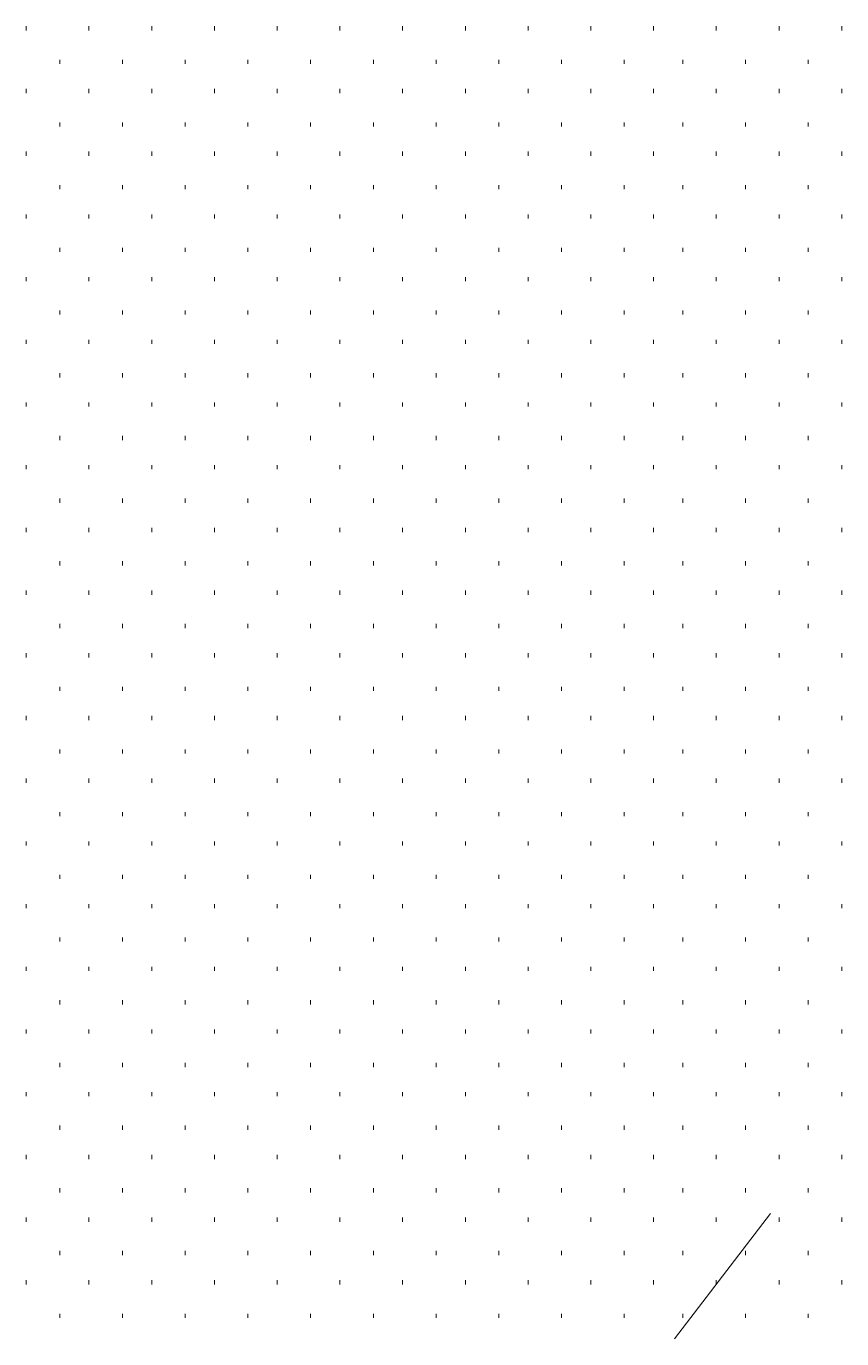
# Model space of a CAD drawing. Header units: inches. Extents: x -6061 to 13621, y -296 to 7483.
# Drawn here: x -5835.64 to -5820.03, y 632.04 to 657.19 of the extents above; entities that cross this region are included whole.
import ezdxf

# ---------------------------------------------------------------- set-up
doc = ezdxf.new("R2010")
doc.units = ezdxf.units.IN
doc.header["$MEASUREMENT"] = 0
doc.layers.get('0').update_dxf_attribs({"linetype": 'CONTINUOUS'})

msp = doc.modelspace()

# ---------------------------------------------------------------- linework, layer by layer
at = {"color": 7, "linetype": 'Continuous', "lineweight": 9, "true_color": 0xffffff}
for p, q in [((-5835.64393, 657.11131), (-5835.64393, 657.1914)), ((-5834.44257, 657.11131), (-5834.44257, 657.1914)), ((-5833.24121, 657.11131), (-5833.24121, 657.1914)), ((-5832.03986, 657.11131), (-5832.03986, 657.1914)), ((-5830.8385, 657.11131), (-5830.8385, 657.1914)), ((-5829.63714, 657.11131), (-5829.63714, 657.1914)), ((-5828.43578, 657.11131), (-5828.43578, 657.1914)), ((-5827.23443, 657.11131), (-5827.23443, 657.1914)), ((-5826.03307, 657.11131), (-5826.03307, 657.1914)), ((-5824.83171, 657.11131), (-5824.83171, 657.1914)), ((-5823.63035, 657.11131), (-5823.63035, 657.1914)), ((-5822.429, 657.11131), (-5822.429, 657.1914)), ((-5821.22764, 657.11131), (-5821.22764, 657.1914)), ((-5820.02628, 657.11131), (-5820.02628, 657.1914)), ((-5835.0032, 656.47059), (-5835.0032, 656.55068)), ((-5833.80185, 656.47059), (-5833.80185, 656.55068)), ((-5832.60049, 656.47059), (-5832.60049, 656.55068)), ((-5831.39913, 656.47059), (-5831.39913, 656.55068)), ((-5830.19777, 656.47059), (-5830.19777, 656.55068)), ((-5828.99642, 656.47059), (-5828.99642, 656.55068)), ((-5827.79506, 656.47059), (-5827.79506, 656.55068)), ((-5826.5937, 656.47059), (-5826.5937, 656.55068)), ((-5825.39234, 656.47059), (-5825.39234, 656.55068)), ((-5824.19099, 656.47059), (-5824.19099, 656.55068)), ((-5823.06972, 656.47059), (-5823.06972, 656.55068)), ((-5821.86836, 656.47059), (-5821.86836, 656.55068)), ((-5820.667, 656.47059), (-5820.667, 656.55068)), ((-5835.64393, 655.90995), (-5835.64393, 655.99005)), ((-5834.44257, 655.90995), (-5834.44257, 655.99005)), ((-5833.24121, 655.90995), (-5833.24121, 655.99005)), ((-5832.03986, 655.90995), (-5832.03986, 655.99005)), ((-5830.8385, 655.90995), (-5830.8385, 655.99005)), ((-5829.63714, 655.90995), (-5829.63714, 655.99005)), ((-5828.43578, 655.90995), (-5828.43578, 655.99005)), ((-5827.23443, 655.90995), (-5827.23443, 655.99005)), ((-5826.03307, 655.90995), (-5826.03307, 655.99005)), ((-5824.83171, 655.90995), (-5824.83171, 655.99005)), ((-5823.63035, 655.90995), (-5823.63035, 655.99005)), ((-5822.429, 655.90995), (-5822.429, 655.99005)), ((-5821.22764, 655.90995), (-5821.22764, 655.99005)), ((-5820.02628, 655.90995), (-5820.02628, 655.99005)), ((-5835.0032, 655.26923), (-5835.0032, 655.34932)), ((-5833.80185, 655.26923), (-5833.80185, 655.34932)), ((-5832.60049, 655.26923), (-5832.60049, 655.34932)), ((-5831.39913, 655.26923), (-5831.39913, 655.34932)), ((-5830.19777, 655.26923), (-5830.19777, 655.34932)), ((-5828.99642, 655.26923), (-5828.99642, 655.34932)), ((-5827.79506, 655.26923), (-5827.79506, 655.34932)), ((-5826.5937, 655.26923), (-5826.5937, 655.34932)), ((-5825.39234, 655.26923), (-5825.39234, 655.34932)), ((-5824.19099, 655.26923), (-5824.19099, 655.34932)), ((-5823.06972, 655.26923), (-5823.06972, 655.34932)), ((-5821.86836, 655.26923), (-5821.86836, 655.34932)), ((-5820.667, 655.26923), (-5820.667, 655.34932)), ((-5835.64393, 654.7086), (-5835.64393, 654.78869)), ((-5834.44257, 654.7086), (-5834.44257, 654.78869)), ((-5833.24121, 654.7086), (-5833.24121, 654.78869)), ((-5832.03986, 654.7086), (-5832.03986, 654.78869)), ((-5830.8385, 654.7086), (-5830.8385, 654.78869)), ((-5829.63714, 654.7086), (-5829.63714, 654.78869)), ((-5828.43578, 654.7086), (-5828.43578, 654.78869)), ((-5827.23443, 654.7086), (-5827.23443, 654.78869)), ((-5826.03307, 654.7086), (-5826.03307, 654.78869)), ((-5824.83171, 654.7086), (-5824.83171, 654.78869)), ((-5823.63035, 654.7086), (-5823.63035, 654.78869)), ((-5822.429, 654.7086), (-5822.429, 654.78869)), ((-5821.22764, 654.7086), (-5821.22764, 654.78869)), ((-5820.02628, 654.7086), (-5820.02628, 654.78869)), ((-5835.0032, 654.06787), (-5835.0032, 654.14796)), ((-5833.80185, 654.06787), (-5833.80185, 654.14796)), ((-5832.60049, 654.06787), (-5832.60049, 654.14796)), ((-5831.39913, 654.06787), (-5831.39913, 654.14796)), ((-5830.19777, 654.06787), (-5830.19777, 654.14796)), ((-5828.99642, 654.06787), (-5828.99642, 654.14796)), ((-5827.79506, 654.06787), (-5827.79506, 654.14796)), ((-5826.5937, 654.06787), (-5826.5937, 654.14796)), ((-5825.39234, 654.06787), (-5825.39234, 654.14796)), ((-5824.19099, 654.06787), (-5824.19099, 654.14796)), ((-5823.06972, 654.06787), (-5823.06972, 654.14796)), ((-5821.86836, 654.06787), (-5821.86836, 654.14796)), ((-5820.667, 654.06787), (-5820.667, 654.14796)), ((-5835.64393, 653.50724), (-5835.64393, 653.58733)), ((-5834.44257, 653.50724), (-5834.44257, 653.58733)), ((-5833.24121, 653.50724), (-5833.24121, 653.58733)), ((-5832.03986, 653.50724), (-5832.03986, 653.58733)), ((-5830.8385, 653.50724), (-5830.8385, 653.58733)), ((-5829.63714, 653.50724), (-5829.63714, 653.58733)), ((-5828.43578, 653.50724), (-5828.43578, 653.58733)), ((-5827.23443, 653.50724), (-5827.23443, 653.58733)), ((-5826.03307, 653.50724), (-5826.03307, 653.58733)), ((-5824.83171, 653.50724), (-5824.83171, 653.58733)), ((-5823.63035, 653.50724), (-5823.63035, 653.58733)), ((-5822.429, 653.50724), (-5822.429, 653.58733)), ((-5821.22764, 653.50724), (-5821.22764, 653.58733)), ((-5820.02628, 653.50724), (-5820.02628, 653.58733)), ((-5835.0032, 652.86652), (-5835.0032, 652.94661)), ((-5833.80185, 652.86652), (-5833.80185, 652.94661)), ((-5832.60049, 652.86652), (-5832.60049, 652.94661)), ((-5831.39913, 652.86652), (-5831.39913, 652.94661)), ((-5830.19777, 652.86652), (-5830.19777, 652.94661)), ((-5828.99642, 652.86652), (-5828.99642, 652.94661)), ((-5827.79506, 652.86652), (-5827.79506, 652.94661)), ((-5826.5937, 652.86652), (-5826.5937, 652.94661)), ((-5825.39234, 652.86652), (-5825.39234, 652.94661)), ((-5824.19099, 652.86652), (-5824.19099, 652.94661)), ((-5823.06972, 652.86652), (-5823.06972, 652.94661)), ((-5821.86836, 652.86652), (-5821.86836, 652.94661)), ((-5820.667, 652.86652), (-5820.667, 652.94661)), ((-5835.64393, 652.30588), (-5835.64393, 652.38597)), ((-5834.44257, 652.30588), (-5834.44257, 652.38597)), ((-5833.24121, 652.30588), (-5833.24121, 652.38597)), ((-5832.03986, 652.30588), (-5832.03986, 652.38597)), ((-5830.8385, 652.30588), (-5830.8385, 652.38597)), ((-5829.63714, 652.30588), (-5829.63714, 652.38597)), ((-5828.43578, 652.30588), (-5828.43578, 652.38597)), ((-5827.23443, 652.30588), (-5827.23443, 652.38597)), ((-5826.03307, 652.30588), (-5826.03307, 652.38597)), ((-5824.83171, 652.30588), (-5824.83171, 652.38597)), ((-5823.63035, 652.30588), (-5823.63035, 652.38597)), ((-5822.429, 652.30588), (-5822.429, 652.38597)), ((-5821.22764, 652.30588), (-5821.22764, 652.38597)), ((-5820.02628, 652.30588), (-5820.02628, 652.38597)), ((-5835.0032, 651.66516), (-5835.0032, 651.74525)), ((-5833.80185, 651.66516), (-5833.80185, 651.74525)), ((-5832.60049, 651.66516), (-5832.60049, 651.74525)), ((-5831.39913, 651.66516), (-5831.39913, 651.74525)), ((-5830.19777, 651.66516), (-5830.19777, 651.74525)), ((-5828.99642, 651.66516), (-5828.99642, 651.74525)), ((-5827.79506, 651.66516), (-5827.79506, 651.74525)), ((-5826.5937, 651.66516), (-5826.5937, 651.74525)), ((-5825.39234, 651.66516), (-5825.39234, 651.74525)), ((-5824.19099, 651.66516), (-5824.19099, 651.74525)), ((-5823.06972, 651.66516), (-5823.06972, 651.74525)), ((-5821.86836, 651.66516), (-5821.86836, 651.74525)), ((-5820.667, 651.66516), (-5820.667, 651.74525)), ((-5835.64393, 651.10452), (-5835.64393, 651.18462)), ((-5834.44257, 651.10452), (-5834.44257, 651.18462)), ((-5833.24121, 651.10452), (-5833.24121, 651.18462)), ((-5832.03986, 651.10452), (-5832.03986, 651.18462)), ((-5830.8385, 651.10452), (-5830.8385, 651.18462)), ((-5829.63714, 651.10452), (-5829.63714, 651.18462)), ((-5828.43578, 651.10452), (-5828.43578, 651.18462)), ((-5827.23443, 651.10452), (-5827.23443, 651.18462)), ((-5826.03307, 651.10452), (-5826.03307, 651.18462)), ((-5824.83171, 651.10452), (-5824.83171, 651.18462)), ((-5823.63035, 651.10452), (-5823.63035, 651.18462)), ((-5822.429, 651.10452), (-5822.429, 651.18462)), ((-5821.22764, 651.10452), (-5821.22764, 651.18462)), ((-5820.02628, 651.10452), (-5820.02628, 651.18462)), ((-5835.0032, 650.4638), (-5835.0032, 650.54389)), ((-5833.80185, 650.4638), (-5833.80185, 650.54389)), ((-5832.60049, 650.4638), (-5832.60049, 650.54389)), ((-5831.39913, 650.4638), (-5831.39913, 650.54389)), ((-5830.19777, 650.4638), (-5830.19777, 650.54389)), ((-5828.99642, 650.4638), (-5828.99642, 650.54389)), ((-5827.79506, 650.4638), (-5827.79506, 650.54389)), ((-5826.5937, 650.4638), (-5826.5937, 650.54389)), ((-5825.39234, 650.4638), (-5825.39234, 650.54389)), ((-5824.19099, 650.4638), (-5824.19099, 650.54389)), ((-5823.06972, 650.4638), (-5823.06972, 650.54389)), ((-5821.86836, 650.4638), (-5821.86836, 650.54389)), ((-5820.667, 650.4638), (-5820.667, 650.54389)), ((-5835.64393, 649.90317), (-5835.64393, 649.98326)), ((-5834.44257, 649.90317), (-5834.44257, 649.98326)), ((-5833.24121, 649.90317), (-5833.24121, 649.98326)), ((-5832.03986, 649.90317), (-5832.03986, 649.98326)), ((-5830.8385, 649.90317), (-5830.8385, 649.98326)), ((-5829.63714, 649.90317), (-5829.63714, 649.98326)), ((-5828.43578, 649.90317), (-5828.43578, 649.98326)), ((-5827.23443, 649.90317), (-5827.23443, 649.98326)), ((-5826.03307, 649.90317), (-5826.03307, 649.98326)), ((-5824.83171, 649.90317), (-5824.83171, 649.98326)), ((-5823.63035, 649.90317), (-5823.63035, 649.98326)), ((-5822.429, 649.90317), (-5822.429, 649.98326)), ((-5821.22764, 649.90317), (-5821.22764, 649.98326)), ((-5820.02628, 649.90317), (-5820.02628, 649.98326)), ((-5835.0032, 649.26244), (-5835.0032, 649.34253)), ((-5833.80185, 649.26244), (-5833.80185, 649.34253)), ((-5832.60049, 649.26244), (-5832.60049, 649.34253)), ((-5831.39913, 649.26244), (-5831.39913, 649.34253)), ((-5830.19777, 649.26244), (-5830.19777, 649.34253)), ((-5828.99642, 649.26244), (-5828.99642, 649.34253)), ((-5827.79506, 649.26244), (-5827.79506, 649.34253)), ((-5826.5937, 649.26244), (-5826.5937, 649.34253)), ((-5825.39234, 649.26244), (-5825.39234, 649.34253)), ((-5824.19099, 649.26244), (-5824.19099, 649.34253)), ((-5823.06972, 649.26244), (-5823.06972, 649.34253)), ((-5821.86836, 649.26244), (-5821.86836, 649.34253)), ((-5820.667, 649.26244), (-5820.667, 649.34253)), ((-5835.64393, 648.70181), (-5835.64393, 648.7819)), ((-5834.44257, 648.70181), (-5834.44257, 648.7819)), ((-5833.24121, 648.70181), (-5833.24121, 648.7819)), ((-5832.03986, 648.70181), (-5832.03986, 648.7819)), ((-5830.8385, 648.70181), (-5830.8385, 648.7819)), ((-5829.63714, 648.70181), (-5829.63714, 648.7819)), ((-5828.43578, 648.70181), (-5828.43578, 648.7819)), ((-5827.23443, 648.70181), (-5827.23443, 648.7819)), ((-5826.03307, 648.70181), (-5826.03307, 648.7819)), ((-5824.83171, 648.70181), (-5824.83171, 648.7819)), ((-5823.63035, 648.70181), (-5823.63035, 648.7819)), ((-5822.429, 648.70181), (-5822.429, 648.7819)), ((-5821.22764, 648.70181), (-5821.22764, 648.7819)), ((-5820.02628, 648.70181), (-5820.02628, 648.7819)), ((-5835.0032, 648.06109), (-5835.0032, 648.14118)), ((-5833.80185, 648.06109), (-5833.80185, 648.14118)), ((-5832.60049, 648.06109), (-5832.60049, 648.14118)), ((-5831.39913, 648.06109), (-5831.39913, 648.14118)), ((-5830.19777, 648.06109), (-5830.19777, 648.14118)), ((-5828.99642, 648.06109), (-5828.99642, 648.14118)), ((-5827.79506, 648.06109), (-5827.79506, 648.14118)), ((-5826.5937, 648.06109), (-5826.5937, 648.14118)), ((-5825.39234, 648.06109), (-5825.39234, 648.14118)), ((-5824.19099, 648.06109), (-5824.19099, 648.14118)), ((-5823.06972, 648.06109), (-5823.06972, 648.14118)), ((-5821.86836, 648.06109), (-5821.86836, 648.14118)), ((-5820.667, 648.06109), (-5820.667, 648.14118)), ((-5835.64393, 647.50045), (-5835.64393, 647.58054)), ((-5834.44257, 647.50045), (-5834.44257, 647.58054)), ((-5833.24121, 647.50045), (-5833.24121, 647.58054)), ((-5832.03986, 647.50045), (-5832.03986, 647.58054)), ((-5830.8385, 647.50045), (-5830.8385, 647.58054)), ((-5829.63714, 647.50045), (-5829.63714, 647.58054)), ((-5828.43578, 647.50045), (-5828.43578, 647.58054)), ((-5827.23443, 647.50045), (-5827.23443, 647.58054)), ((-5826.03307, 647.50045), (-5826.03307, 647.58054)), ((-5824.83171, 647.50045), (-5824.83171, 647.58054)), ((-5823.63035, 647.50045), (-5823.63035, 647.58054)), ((-5822.429, 647.50045), (-5822.429, 647.58054)), ((-5821.22764, 647.50045), (-5821.22764, 647.58054)), ((-5820.02628, 647.50045), (-5820.02628, 647.58054)), ((-5835.0032, 646.85973), (-5835.0032, 646.93982)), ((-5833.80185, 646.85973), (-5833.80185, 646.93982)), ((-5832.60049, 646.85973), (-5832.60049, 646.93982)), ((-5831.39913, 646.85973), (-5831.39913, 646.93982)), ((-5830.19777, 646.85973), (-5830.19777, 646.93982)), ((-5828.99642, 646.85973), (-5828.99642, 646.93982)), ((-5827.79506, 646.85973), (-5827.79506, 646.93982)), ((-5826.5937, 646.85973), (-5826.5937, 646.93982)), ((-5825.39234, 646.85973), (-5825.39234, 646.93982)), ((-5824.19099, 646.85973), (-5824.19099, 646.93982)), ((-5823.06972, 646.85973), (-5823.06972, 646.93982)), ((-5821.86836, 646.85973), (-5821.86836, 646.93982)), ((-5820.667, 646.85973), (-5820.667, 646.93982)), ((-5835.64393, 646.29909), (-5835.64393, 646.37919)), ((-5834.44257, 646.29909), (-5834.44257, 646.37919)), ((-5833.24121, 646.29909), (-5833.24121, 646.37919)), ((-5832.03986, 646.29909), (-5832.03986, 646.37919)), ((-5830.8385, 646.29909), (-5830.8385, 646.37919)), ((-5829.63714, 646.29909), (-5829.63714, 646.37919)), ((-5828.43578, 646.29909), (-5828.43578, 646.37919)), ((-5827.23443, 646.29909), (-5827.23443, 646.37919)), ((-5826.03307, 646.29909), (-5826.03307, 646.37919)), ((-5824.83171, 646.29909), (-5824.83171, 646.37919)), ((-5823.63035, 646.29909), (-5823.63035, 646.37919)), ((-5822.429, 646.29909), (-5822.429, 646.37919)), ((-5821.22764, 646.29909), (-5821.22764, 646.37919)), ((-5820.02628, 646.29909), (-5820.02628, 646.37919)), ((-5835.0032, 645.65837), (-5835.0032, 645.73846)), ((-5833.80185, 645.65837), (-5833.80185, 645.73846)), ((-5832.60049, 645.65837), (-5832.60049, 645.73846)), ((-5831.39913, 645.65837), (-5831.39913, 645.73846)), ((-5830.19777, 645.65837), (-5830.19777, 645.73846)), ((-5828.99642, 645.65837), (-5828.99642, 645.73846)), ((-5827.79506, 645.65837), (-5827.79506, 645.73846)), ((-5826.5937, 645.65837), (-5826.5937, 645.73846)), ((-5825.39234, 645.65837), (-5825.39234, 645.73846)), ((-5824.19099, 645.65837), (-5824.19099, 645.73846)), ((-5823.06972, 645.65837), (-5823.06972, 645.73846)), ((-5821.86836, 645.65837), (-5821.86836, 645.73846)), ((-5820.667, 645.65837), (-5820.667, 645.73846)), ((-5835.64393, 645.09774), (-5835.64393, 645.17783)), ((-5834.44257, 645.09774), (-5834.44257, 645.17783)), ((-5833.24121, 645.09774), (-5833.24121, 645.17783)), ((-5832.03986, 645.09774), (-5832.03986, 645.17783)), ((-5830.8385, 645.09774), (-5830.8385, 645.17783)), ((-5829.63714, 645.09774), (-5829.63714, 645.17783)), ((-5828.43578, 645.09774), (-5828.43578, 645.17783)), ((-5827.23443, 645.09774), (-5827.23443, 645.17783)), ((-5826.03307, 645.09774), (-5826.03307, 645.17783)), ((-5824.83171, 645.09774), (-5824.83171, 645.17783)), ((-5823.63035, 645.09774), (-5823.63035, 645.17783)), ((-5822.429, 645.09774), (-5822.429, 645.17783)), ((-5821.22764, 645.09774), (-5821.22764, 645.17783)), ((-5820.02628, 645.09774), (-5820.02628, 645.17783)), ((-5835.0032, 644.45701), (-5835.0032, 644.5371)), ((-5833.80185, 644.45701), (-5833.80185, 644.5371)), ((-5832.60049, 644.45701), (-5832.60049, 644.5371)), ((-5831.39913, 644.45701), (-5831.39913, 644.5371)), ((-5830.19777, 644.45701), (-5830.19777, 644.5371)), ((-5828.99642, 644.45701), (-5828.99642, 644.5371)), ((-5827.79506, 644.45701), (-5827.79506, 644.5371)), ((-5826.5937, 644.45701), (-5826.5937, 644.5371)), ((-5825.39234, 644.45701), (-5825.39234, 644.5371)), ((-5824.19099, 644.45701), (-5824.19099, 644.5371)), ((-5823.06972, 644.45701), (-5823.06972, 644.5371)), ((-5821.86836, 644.45701), (-5821.86836, 644.5371)), ((-5820.667, 644.45701), (-5820.667, 644.5371)), ((-5835.64393, 643.89638), (-5835.64393, 643.97647)), ((-5834.44257, 643.89638), (-5834.44257, 643.97647)), ((-5833.24121, 643.89638), (-5833.24121, 643.97647)), ((-5832.03986, 643.89638), (-5832.03986, 643.97647)), ((-5830.8385, 643.89638), (-5830.8385, 643.97647)), ((-5829.63714, 643.89638), (-5829.63714, 643.97647)), ((-5828.43578, 643.89638), (-5828.43578, 643.97647)), ((-5827.23443, 643.89638), (-5827.23443, 643.97647)), ((-5826.03307, 643.89638), (-5826.03307, 643.97647)), ((-5824.83171, 643.89638), (-5824.83171, 643.97647)), ((-5823.63035, 643.89638), (-5823.63035, 643.97647)), ((-5822.429, 643.89638), (-5822.429, 643.97647)), ((-5821.22764, 643.89638), (-5821.22764, 643.97647)), ((-5820.02628, 643.89638), (-5820.02628, 643.97647)), ((-5835.0032, 643.25566), (-5835.0032, 643.33575)), ((-5833.80185, 643.25566), (-5833.80185, 643.33575)), ((-5832.60049, 643.25566), (-5832.60049, 643.33575)), ((-5831.39913, 643.25566), (-5831.39913, 643.33575)), ((-5830.19777, 643.25566), (-5830.19777, 643.33575)), ((-5828.99642, 643.25566), (-5828.99642, 643.33575)), ((-5827.79506, 643.25566), (-5827.79506, 643.33575)), ((-5826.5937, 643.25566), (-5826.5937, 643.33575)), ((-5825.39234, 643.25566), (-5825.39234, 643.33575)), ((-5824.19099, 643.25566), (-5824.19099, 643.33575)), ((-5823.06972, 643.25566), (-5823.06972, 643.33575)), ((-5821.86836, 643.25566), (-5821.86836, 643.33575)), ((-5820.667, 643.25566), (-5820.667, 643.33575)), ((-5835.64393, 642.69502), (-5835.64393, 642.77511)), ((-5834.44257, 642.69502), (-5834.44257, 642.77511)), ((-5833.24121, 642.69502), (-5833.24121, 642.77511)), ((-5832.03986, 642.69502), (-5832.03986, 642.77511)), ((-5830.8385, 642.69502), (-5830.8385, 642.77511)), ((-5829.63714, 642.69502), (-5829.63714, 642.77511)), ((-5828.43578, 642.69502), (-5828.43578, 642.77511)), ((-5827.23443, 642.69502), (-5827.23443, 642.77511)), ((-5826.03307, 642.69502), (-5826.03307, 642.77511)), ((-5824.83171, 642.69502), (-5824.83171, 642.77511)), ((-5823.63035, 642.69502), (-5823.63035, 642.77511)), ((-5822.429, 642.69502), (-5822.429, 642.77511)), ((-5821.22764, 642.69502), (-5821.22764, 642.77511)), ((-5820.02628, 642.69502), (-5820.02628, 642.77511)), ((-5835.0032, 642.0543), (-5835.0032, 642.13439)), ((-5833.80185, 642.0543), (-5833.80185, 642.13439)), ((-5832.60049, 642.0543), (-5832.60049, 642.13439)), ((-5831.39913, 642.0543), (-5831.39913, 642.13439)), ((-5830.19777, 642.0543), (-5830.19777, 642.13439)), ((-5828.99642, 642.0543), (-5828.99642, 642.13439)), ((-5827.79506, 642.0543), (-5827.79506, 642.13439)), ((-5826.5937, 642.0543), (-5826.5937, 642.13439)), ((-5825.39234, 642.0543), (-5825.39234, 642.13439)), ((-5824.19099, 642.0543), (-5824.19099, 642.13439)), ((-5823.06972, 642.0543), (-5823.06972, 642.13439)), ((-5821.86836, 642.0543), (-5821.86836, 642.13439)), ((-5820.667, 642.0543), (-5820.667, 642.13439)), ((-5835.64393, 641.49366), (-5835.64393, 641.57376)), ((-5834.44257, 641.49366), (-5834.44257, 641.57376)), ((-5833.24121, 641.49366), (-5833.24121, 641.57376)), ((-5832.03986, 641.49366), (-5832.03986, 641.57376)), ((-5830.8385, 641.49366), (-5830.8385, 641.57376)), ((-5829.63714, 641.49366), (-5829.63714, 641.57376)), ((-5828.43578, 641.49366), (-5828.43578, 641.57376)), ((-5827.23443, 641.49366), (-5827.23443, 641.57376)), ((-5826.03307, 641.49366), (-5826.03307, 641.57376)), ((-5824.83171, 641.49366), (-5824.83171, 641.57376)), ((-5823.63035, 641.49366), (-5823.63035, 641.57376)), ((-5822.429, 641.49366), (-5822.429, 641.57376)), ((-5821.22764, 641.49366), (-5821.22764, 641.57376)), ((-5820.02628, 641.49366), (-5820.02628, 641.57376)), ((-5835.0032, 640.85294), (-5835.0032, 640.93303)), ((-5833.80185, 640.85294), (-5833.80185, 640.93303)), ((-5832.60049, 640.85294), (-5832.60049, 640.93303)), ((-5831.39913, 640.85294), (-5831.39913, 640.93303)), ((-5830.19777, 640.85294), (-5830.19777, 640.93303)), ((-5828.99642, 640.85294), (-5828.99642, 640.93303)), ((-5827.79506, 640.85294), (-5827.79506, 640.93303)), ((-5826.5937, 640.85294), (-5826.5937, 640.93303)), ((-5825.39234, 640.85294), (-5825.39234, 640.93303)), ((-5824.19099, 640.85294), (-5824.19099, 640.93303)), ((-5823.06972, 640.85294), (-5823.06972, 640.93303)), ((-5821.86836, 640.85294), (-5821.86836, 640.93303)), ((-5820.667, 640.85294), (-5820.667, 640.93303)), ((-5835.64393, 640.29231), (-5835.64393, 640.3724)), ((-5834.44257, 640.29231), (-5834.44257, 640.3724)), ((-5833.24121, 640.29231), (-5833.24121, 640.3724)), ((-5832.03986, 640.29231), (-5832.03986, 640.3724)), ((-5830.8385, 640.29231), (-5830.8385, 640.3724)), ((-5829.63714, 640.29231), (-5829.63714, 640.3724)), ((-5828.43578, 640.29231), (-5828.43578, 640.3724)), ((-5827.23443, 640.29231), (-5827.23443, 640.3724)), ((-5826.03307, 640.29231), (-5826.03307, 640.3724)), ((-5824.83171, 640.29231), (-5824.83171, 640.3724)), ((-5823.63035, 640.29231), (-5823.63035, 640.3724)), ((-5822.429, 640.29231), (-5822.429, 640.3724)), ((-5821.22764, 640.29231), (-5821.22764, 640.3724)), ((-5820.02628, 640.29231), (-5820.02628, 640.3724)), ((-5835.0032, 639.65158), (-5835.0032, 639.73167)), ((-5833.80185, 639.65158), (-5833.80185, 639.73167)), ((-5832.60049, 639.65158), (-5832.60049, 639.73167)), ((-5831.39913, 639.65158), (-5831.39913, 639.73167)), ((-5830.19777, 639.65158), (-5830.19777, 639.73167)), ((-5828.99642, 639.65158), (-5828.99642, 639.73167)), ((-5827.79506, 639.65158), (-5827.79506, 639.73167)), ((-5826.5937, 639.65158), (-5826.5937, 639.73167)), ((-5825.39234, 639.65158), (-5825.39234, 639.73167)), ((-5824.19099, 639.65158), (-5824.19099, 639.73167)), ((-5823.06972, 639.65158), (-5823.06972, 639.73167)), ((-5821.86836, 639.65158), (-5821.86836, 639.73167)), ((-5820.667, 639.65158), (-5820.667, 639.73167)), ((-5835.64393, 639.09095), (-5835.64393, 639.17104)), ((-5834.44257, 639.09095), (-5834.44257, 639.17104)), ((-5833.24121, 639.09095), (-5833.24121, 639.17104)), ((-5832.03986, 639.09095), (-5832.03986, 639.17104)), ((-5830.8385, 639.09095), (-5830.8385, 639.17104)), ((-5829.63714, 639.09095), (-5829.63714, 639.17104)), ((-5828.43578, 639.09095), (-5828.43578, 639.17104)), ((-5827.23443, 639.09095), (-5827.23443, 639.17104)), ((-5826.03307, 639.09095), (-5826.03307, 639.17104)), ((-5824.83171, 639.09095), (-5824.83171, 639.17104)), ((-5823.63035, 639.09095), (-5823.63035, 639.17104)), ((-5822.429, 639.09095), (-5822.429, 639.17104)), ((-5821.22764, 639.09095), (-5821.22764, 639.17104)), ((-5820.02628, 639.09095), (-5820.02628, 639.17104)), ((-5835.0032, 638.45023), (-5835.0032, 638.53032)), ((-5833.80185, 638.45023), (-5833.80185, 638.53032)), ((-5832.60049, 638.45023), (-5832.60049, 638.53032)), ((-5831.39913, 638.45023), (-5831.39913, 638.53032)), ((-5830.19777, 638.45023), (-5830.19777, 638.53032)), ((-5828.99642, 638.45023), (-5828.99642, 638.53032)), ((-5827.79506, 638.45023), (-5827.79506, 638.53032)), ((-5826.5937, 638.45023), (-5826.5937, 638.53032)), ((-5825.39234, 638.45023), (-5825.39234, 638.53032)), ((-5824.19099, 638.45023), (-5824.19099, 638.53032)), ((-5823.06972, 638.45023), (-5823.06972, 638.53032)), ((-5821.86836, 638.45023), (-5821.86836, 638.53032)), ((-5820.667, 638.45023), (-5820.667, 638.53032)), ((-5835.64393, 637.88959), (-5835.64393, 637.96968)), ((-5834.44257, 637.88959), (-5834.44257, 637.96968)), ((-5833.24121, 637.88959), (-5833.24121, 637.96968)), ((-5832.03986, 637.88959), (-5832.03986, 637.96968)), ((-5830.8385, 637.88959), (-5830.8385, 637.96968)), ((-5829.63714, 637.88959), (-5829.63714, 637.96968)), ((-5828.43578, 637.88959), (-5828.43578, 637.96968)), ((-5827.23443, 637.88959), (-5827.23443, 637.96968)), ((-5826.03307, 637.88959), (-5826.03307, 637.96968)), ((-5824.83171, 637.88959), (-5824.83171, 637.96968)), ((-5823.63035, 637.88959), (-5823.63035, 637.96968)), ((-5822.429, 637.88959), (-5822.429, 637.96968)), ((-5821.22764, 637.88959), (-5821.22764, 637.96968)), ((-5820.02628, 637.88959), (-5820.02628, 637.96968)), ((-5835.0032, 637.24887), (-5835.0032, 637.32896)), ((-5833.80185, 637.24887), (-5833.80185, 637.32896)), ((-5832.60049, 637.24887), (-5832.60049, 637.32896)), ((-5831.39913, 637.24887), (-5831.39913, 637.32896)), ((-5830.19777, 637.24887), (-5830.19777, 637.32896)), ((-5828.99642, 637.24887), (-5828.99642, 637.32896)), ((-5827.79506, 637.24887), (-5827.79506, 637.32896)), ((-5826.5937, 637.24887), (-5826.5937, 637.32896)), ((-5825.39234, 637.24887), (-5825.39234, 637.32896)), ((-5824.19099, 637.24887), (-5824.19099, 637.32896)), ((-5823.06972, 637.24887), (-5823.06972, 637.32896)), ((-5821.86836, 637.24887), (-5821.86836, 637.32896)), ((-5820.667, 637.24887), (-5820.667, 637.32896)), ((-5835.64393, 636.68824), (-5835.64393, 636.76833)), ((-5834.44257, 636.68824), (-5834.44257, 636.76833)), ((-5833.24121, 636.68824), (-5833.24121, 636.76833)), ((-5832.03986, 636.68824), (-5832.03986, 636.76833)), ((-5830.8385, 636.68824), (-5830.8385, 636.76833)), ((-5829.63714, 636.68824), (-5829.63714, 636.76833)), ((-5828.43578, 636.68824), (-5828.43578, 636.76833)), ((-5827.23443, 636.68824), (-5827.23443, 636.76833)), ((-5826.03307, 636.68824), (-5826.03307, 636.76833)), ((-5824.83171, 636.68824), (-5824.83171, 636.76833)), ((-5823.63035, 636.68824), (-5823.63035, 636.76833)), ((-5822.429, 636.68824), (-5822.429, 636.76833)), ((-5821.22764, 636.68824), (-5821.22764, 636.76833)), ((-5820.02628, 636.68824), (-5820.02628, 636.76833)), ((-5835.0032, 636.04751), (-5835.0032, 636.1276)), ((-5833.80185, 636.04751), (-5833.80185, 636.1276)), ((-5832.60049, 636.04751), (-5832.60049, 636.1276)), ((-5831.39913, 636.04751), (-5831.39913, 636.1276)), ((-5830.19777, 636.04751), (-5830.19777, 636.1276)), ((-5828.99642, 636.04751), (-5828.99642, 636.1276)), ((-5827.79506, 636.04751), (-5827.79506, 636.1276)), ((-5826.5937, 636.04751), (-5826.5937, 636.1276)), ((-5825.39234, 636.04751), (-5825.39234, 636.1276)), ((-5824.19099, 636.04751), (-5824.19099, 636.1276)), ((-5823.06972, 636.04751), (-5823.06972, 636.1276)), ((-5821.86836, 636.04751), (-5821.86836, 636.1276)), ((-5820.667, 636.04751), (-5820.667, 636.1276)), ((-5835.64393, 635.48688), (-5835.64393, 635.56697)), ((-5834.44257, 635.48688), (-5834.44257, 635.56697)), ((-5833.24121, 635.48688), (-5833.24121, 635.56697)), ((-5832.03986, 635.48688), (-5832.03986, 635.56697)), ((-5830.8385, 635.48688), (-5830.8385, 635.56697)), ((-5829.63714, 635.48688), (-5829.63714, 635.56697)), ((-5828.43578, 635.48688), (-5828.43578, 635.56697)), ((-5827.23443, 635.48688), (-5827.23443, 635.56697)), ((-5826.03307, 635.48688), (-5826.03307, 635.56697)), ((-5824.83171, 635.48688), (-5824.83171, 635.56697)), ((-5823.63035, 635.48688), (-5823.63035, 635.56697)), ((-5822.429, 635.48688), (-5822.429, 635.56697)), ((-5821.22764, 635.48688), (-5821.22764, 635.56697)), ((-5820.02628, 635.48688), (-5820.02628, 635.56697)), ((-5835.0032, 634.84615), (-5835.0032, 634.92624)), ((-5833.80185, 634.84615), (-5833.80185, 634.92624)), ((-5832.60049, 634.84615), (-5832.60049, 634.92624)), ((-5831.39913, 634.84615), (-5831.39913, 634.92624)), ((-5830.19777, 634.84615), (-5830.19777, 634.92624)), ((-5828.99642, 634.84615), (-5828.99642, 634.92624)), ((-5827.79506, 634.84615), (-5827.79506, 634.92624)), ((-5826.5937, 634.84615), (-5826.5937, 634.92624)), ((-5825.39234, 634.84615), (-5825.39234, 634.92624)), ((-5824.19099, 634.84615), (-5824.19099, 634.92624)), ((-5823.06972, 634.84615), (-5823.06972, 634.92624)), ((-5821.86836, 634.84615), (-5821.86836, 634.92624)), ((-5820.667, 634.84615), (-5820.667, 634.92624)), ((-5835.64393, 634.28552), (-5835.64393, 634.36561)), ((-5834.44257, 634.28552), (-5834.44257, 634.36561)), ((-5833.24121, 634.28552), (-5833.24121, 634.36561)), ((-5832.03986, 634.28552), (-5832.03986, 634.36561)), ((-5830.8385, 634.28552), (-5830.8385, 634.36561)), ((-5829.63714, 634.28552), (-5829.63714, 634.36561)), ((-5828.43578, 634.28552), (-5828.43578, 634.36561)), ((-5827.23443, 634.28552), (-5827.23443, 634.36561)), ((-5826.03307, 634.28552), (-5826.03307, 634.36561)), ((-5824.83171, 634.28552), (-5824.83171, 634.36561)), ((-5823.63035, 634.28552), (-5823.63035, 634.36561)), ((-5822.429, 634.28552), (-5822.429, 634.36561)), ((-5821.22764, 634.28552), (-5821.22764, 634.36561)), ((-5820.02628, 634.28552), (-5820.02628, 634.36561)), ((-5835.0032, 633.6448), (-5835.0032, 633.72489)), ((-5833.80185, 633.6448), (-5833.80185, 633.72489)), ((-5832.60049, 633.6448), (-5832.60049, 633.72489)), ((-5831.39913, 633.6448), (-5831.39913, 633.72489)), ((-5830.19777, 633.6448), (-5830.19777, 633.72489)), ((-5828.99642, 633.6448), (-5828.99642, 633.72489)), ((-5827.79506, 633.6448), (-5827.79506, 633.72489)), ((-5826.5937, 633.6448), (-5826.5937, 633.72489)), ((-5825.39234, 633.6448), (-5825.39234, 633.72489)), ((-5824.19099, 633.6448), (-5824.19099, 633.72489)), ((-5823.06972, 633.6448), (-5823.06972, 633.72489)), ((-5821.86836, 633.6448), (-5821.86836, 633.72489)), ((-5820.667, 633.6448), (-5820.667, 633.72489)), ((-5835.64393, 633.08416), (-5835.64393, 633.16425)), ((-5834.44257, 633.08416), (-5834.44257, 633.16425)), ((-5833.24121, 633.08416), (-5833.24121, 633.16425)), ((-5832.03986, 633.08416), (-5832.03986, 633.16425)), ((-5830.8385, 633.08416), (-5830.8385, 633.16425)), ((-5829.63714, 633.08416), (-5829.63714, 633.16425)), ((-5828.43578, 633.08416), (-5828.43578, 633.16425)), ((-5827.23443, 633.08416), (-5827.23443, 633.16425)), ((-5826.03307, 633.08416), (-5826.03307, 633.16425)), ((-5824.83171, 633.08416), (-5824.83171, 633.16425)), ((-5823.63035, 633.08416), (-5823.63035, 633.16425)), ((-5822.429, 633.08416), (-5822.429, 633.16425)), ((-5821.22764, 633.08416), (-5821.22764, 633.16425)), ((-5820.02628, 633.08416), (-5820.02628, 633.16425)), ((-5835.0032, 632.44344), (-5835.0032, 632.52353)), ((-5833.80185, 632.44344), (-5833.80185, 632.52353)), ((-5832.60049, 632.44344), (-5832.60049, 632.52353)), ((-5831.39913, 632.44344), (-5831.39913, 632.52353)), ((-5830.19777, 632.44344), (-5830.19777, 632.52353)), ((-5828.99642, 632.44344), (-5828.99642, 632.52353)), ((-5827.79506, 632.44344), (-5827.79506, 632.52353)), ((-5826.5937, 632.44344), (-5826.5937, 632.52353)), ((-5825.39234, 632.44344), (-5825.39234, 632.52353)), ((-5824.19099, 632.44344), (-5824.19099, 632.52353)), ((-5823.06972, 632.44344), (-5823.06972, 632.52353)), ((-5821.86836, 632.44344), (-5821.86836, 632.52353)), ((-5820.667, 632.44344), (-5820.667, 632.52353))]:
    msp.add_line(p, q, dxfattribs=at)
at = {"color": 7, "linetype": 'Continuous', "lineweight": 9, "true_color": 0x000007}
msp.add_line((-5823.2299, 632.04299), (-5821.38782, 634.4457), dxfattribs=at)

doc.saveas('drawing.dxf')
